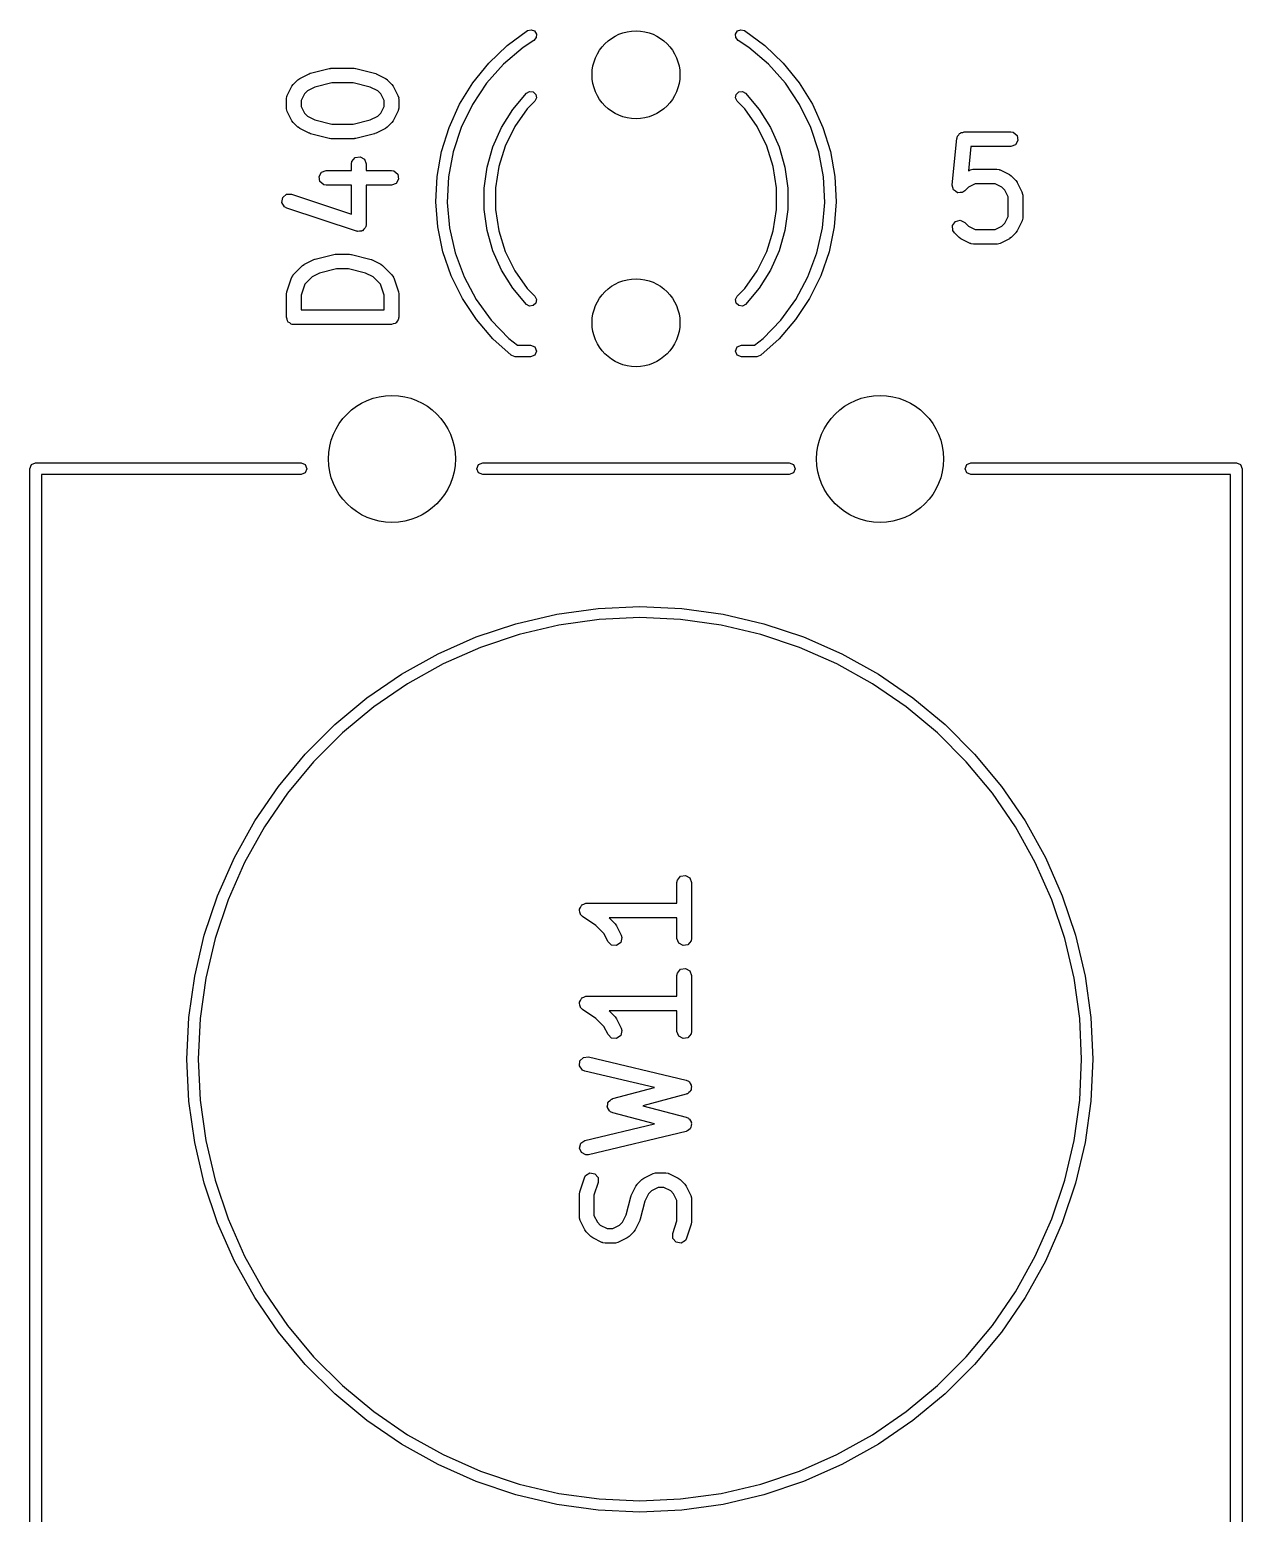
# Model space of a CAD drawing. Extents: x 36 to 247, y -101 to -40.
# Drawn here: x 74.93 to 87.35, y -87.38 to -72.18 of the extents above; entities that cross this region are included whole.
import ezdxf

# ---------------------------------------------------------------- set-up
doc = ezdxf.new("R2010")
doc.units = 0
doc.layers.add('BLACK', color=7, linetype='CONTINUOUS')

msp = doc.modelspace()

# ---------------------------------------------------------------- linework, layer by layer
at = {"layer": 'BLACK', "linetype": 'CONTINUOUS'}
for p, q in [((79.820254, -72.346317), (80.028872, -72.192244)), ((80.028871, -72.192243), (80.064719, -72.182757)), ((80.028872, -72.192244), (80.028871, -72.192243)), ((80.064719, -72.182757), (80.099297, -72.196155)), ((82.180703, -72.196155), (82.215281, -72.182757)), ((82.215281, -72.182757), (82.251129, -72.192243)), ((82.251129, -72.192243), (82.251128, -72.192244)), ((82.251128, -72.192244), (82.459746, -72.346317)), ((79.632758, -72.525497), (79.820254, -72.346317)), ((80.093913, -72.293088), (79.983711, -72.36409)), ((80.117339, -72.264342), (80.093913, -72.293087)), ((80.093913, -72.293087), (80.093913, -72.293088)), ((80.099297, -72.196155), (80.119396, -72.227317)), ((80.119396, -72.227317), (80.117339, -72.264342)), ((82.160604, -72.227317), (82.180703, -72.196155)), ((82.162661, -72.264342), (82.160604, -72.227317)), ((82.186087, -72.293087), (82.162661, -72.264342)), ((82.186087, -72.293088), (82.186087, -72.293087)), ((82.296289, -72.36409), (82.186087, -72.293088)), ((82.459746, -72.346317), (82.647242, -72.525497)), ((79.983711, -72.36409), (79.784615, -72.53469)), ((82.495385, -72.53469), (82.296289, -72.36409)), ((77.696516, -72.681251), (77.791754, -72.633632)), ((77.791754, -72.633632), (77.80416, -72.629941)), ((77.80416, -72.629941), (77.807105, -72.627953)), ((77.807105, -72.627953), (77.997581, -72.580334)), ((77.997581, -72.580334), (78.012513, -72.57928)), ((78.012513, -72.57928), (78.015771, -72.578095)), ((78.015771, -72.578095), (78.253866, -72.578095)), ((78.253866, -72.578095), (78.268607, -72.580694)), ((78.268607, -72.580694), (78.272056, -72.580334)), ((78.272056, -72.580334), (78.462532, -72.627953)), ((78.462532, -72.627953), (78.474354, -72.633225)), ((78.474354, -72.633225), (78.477883, -72.633632)), ((78.477883, -72.633632), (78.573121, -72.681251)), ((79.469386, -72.726916), (79.632758, -72.525497)), ((79.784615, -72.53469), (79.610416, -72.730645)), ((82.669584, -72.730645), (82.495385, -72.53469)), ((82.647242, -72.525497), (82.810614, -72.726916)), ((77.567737, -72.857649), (77.615356, -72.762411)), ((77.615356, -72.762411), (77.628714, -72.7444)), ((77.628714, -72.7444), (77.629405, -72.742919)), ((77.629405, -72.742919), (77.677024, -72.6953)), ((77.677024, -72.6953), (77.69539, -72.68244)), ((77.69539, -72.68244), (77.696516, -72.681251)), ((77.851471, -72.771478), (77.774484, -72.809972)), ((78.025005, -72.728095), (77.851471, -72.771478)), ((78.244632, -72.728095), (78.025005, -72.728095)), ((78.418166, -72.771478), (78.244632, -72.728095)), ((78.495153, -72.809972), (78.418166, -72.771478)), ((78.573121, -72.681251), (78.591129, -72.694607)), ((78.591129, -72.694607), (78.592612, -72.695299)), ((78.592612, -72.695299), (78.640232, -72.742918)), ((78.640232, -72.742918), (78.653094, -72.761286)), ((78.653094, -72.761286), (78.654282, -72.762411)), ((78.654282, -72.762411), (78.701901, -72.857649)), ((79.332751, -72.94735), (79.469386, -72.726916)), ((79.610416, -72.730645), (79.464314, -72.948355)), ((82.815686, -72.948355), (82.669584, -72.730645)), ((82.810614, -72.726916), (82.947249, -72.94735)), ((77.559819, -72.89119), (77.564342, -72.865538)), ((77.559819, -72.986428), (77.559819, -72.89119)), ((77.564342, -72.865538), (77.567224, -72.862102)), ((77.567224, -72.862102), (77.567737, -72.857649)), ((77.744077, -72.840379), (77.709819, -72.908895)), ((77.709819, -72.908895), (77.709819, -72.968723)), ((77.774484, -72.809972), (77.744077, -72.840379)), ((78.525561, -72.840379), (78.495153, -72.809972)), ((78.559819, -72.908895), (78.525561, -72.840379)), ((78.559819, -72.968723), (78.559819, -72.908895)), ((78.701901, -72.857649), (78.709327, -72.882615)), ((78.709327, -72.882615), (78.708285, -72.886976)), ((78.708285, -72.886976), (78.709819, -72.89119)), ((78.709819, -72.89119), (78.709819, -72.986428)), ((79.225041, -73.18327), (79.332751, -72.94735)), ((79.464314, -72.948355), (79.348993, -73.183822)), ((79.877352, -72.998858), (80.01697, -72.832225)), ((80.01697, -72.832225), (80.049697, -72.81479)), ((80.103357, -72.915516), (80.026546, -72.995196)), ((80.049697, -72.81479), (80.086422, -72.819921)), ((80.086422, -72.819921), (80.113117, -72.84566)), ((80.119586, -72.882173), (80.103356, -72.915515)), ((80.103356, -72.915515), (80.103357, -72.915516)), ((80.113117, -72.84566), (80.119586, -72.882173)), ((82.160414, -72.882173), (82.166883, -72.84566)), ((82.176644, -72.915515), (82.160414, -72.882173)), ((82.166883, -72.84566), (82.193578, -72.819921)), ((82.176643, -72.915516), (82.176644, -72.915515)), ((82.253454, -72.995196), (82.176643, -72.915516)), ((82.193578, -72.819921), (82.230303, -72.81479)), ((82.230303, -72.81479), (82.26303, -72.832225)), ((82.26303, -72.832225), (82.402648, -72.998858)), ((82.931007, -73.183822), (82.815686, -72.948355)), ((82.947249, -72.94735), (83.054959, -73.18327)), ((77.561352, -72.990641), (77.559819, -72.986428)), ((77.560311, -72.995002), (77.561352, -72.990641)), ((77.567737, -73.019969), (77.560311, -72.995002)), ((77.615356, -73.115207), (77.567737, -73.019969)), ((77.709819, -72.968723), (77.744077, -73.037239)), ((77.744077, -73.037239), (77.774484, -73.067646)), ((77.774484, -73.067646), (77.851471, -73.106139)), ((77.851471, -73.106139), (78.025005, -73.149523)), ((78.244632, -73.149523), (78.418166, -73.106139)), ((78.418166, -73.106139), (78.495153, -73.067645)), ((78.495153, -73.067645), (78.525561, -73.037238)), ((78.525561, -73.037238), (78.559819, -72.968723)), ((78.701901, -73.019969), (78.654282, -73.115207)), ((78.702413, -73.015515), (78.701901, -73.019969)), ((78.705296, -73.01208), (78.702413, -73.015515)), ((78.709819, -72.986428), (78.705296, -73.01208)), ((79.762253, -73.183282), (79.877352, -72.998858)), ((80.026546, -72.995196), (79.899065, -73.17615)), ((82.380935, -73.17615), (82.253454, -72.995196)), ((82.402648, -72.998858), (82.517747, -73.183282)), ((77.616545, -73.116332), (77.615356, -73.115207)), ((77.629405, -73.134699), (77.616545, -73.116332)), ((77.677024, -73.182318), (77.629405, -73.134699)), ((77.678505, -73.183009), (77.677024, -73.182318)), ((77.696516, -73.196367), (77.678505, -73.183009)), ((77.791754, -73.243986), (77.696516, -73.196367)), ((77.795282, -73.244392), (77.791754, -73.243986)), ((77.807105, -73.249665), (77.795282, -73.244392)), ((77.997581, -73.297284), (77.807105, -73.249665)), ((78.025005, -73.149523), (78.244632, -73.149523)), ((78.462532, -73.249665), (78.272056, -73.297284)), ((78.465476, -73.247676), (78.462532, -73.249665)), ((78.477883, -73.243986), (78.465476, -73.247676)), ((78.573121, -73.196367), (78.477883, -73.243986)), ((78.574246, -73.195178), (78.573121, -73.196367)), ((78.592612, -73.182319), (78.574246, -73.195178)), ((78.640232, -73.1347), (78.592612, -73.182319)), ((78.640922, -73.133218), (78.640232, -73.1347)), ((78.654282, -73.115207), (78.640922, -73.133218)), ((79.14798, -73.430902), (79.225041, -73.18327)), ((79.348993, -73.183822), (79.266572, -73.432721)), ((79.673911, -73.381916), (79.762253, -73.183282)), ((79.899065, -73.17615), (79.800733, -73.374459)), ((82.479267, -73.374459), (82.380935, -73.17615)), ((82.517747, -73.183282), (82.606089, -73.381916)), ((83.013428, -73.432721), (82.931007, -73.183822)), ((83.054959, -73.18327), (83.13202, -73.430902)), ((84.445732, -73.261159), (84.453696, -73.247366)), ((84.453696, -73.247366), (84.463547, -73.24378)), ((84.463547, -73.24378), (84.471054, -73.236458)), ((84.471054, -73.236458), (84.486937, -73.235266)), ((84.486937, -73.235266), (84.501905, -73.229819)), ((84.501905, -73.229819), (84.978095, -73.229819)), ((84.978095, -73.229819), (85.003747, -73.234342)), ((85.003747, -73.234342), (85.043047, -73.267319)), ((78.001029, -73.296923), (77.997581, -73.297284)), ((78.015771, -73.299523), (78.001029, -73.296923)), ((78.253866, -73.299523), (78.015771, -73.299523)), ((78.257123, -73.298337), (78.253866, -73.299523)), ((78.272056, -73.297284), (78.257123, -73.298337)), ((79.614039, -73.590902), (79.673911, -73.381916)), ((79.800733, -73.374459), (79.733861, -73.585465)), ((82.546139, -73.585465), (82.479267, -73.374459)), ((82.606089, -73.381916), (82.665961, -73.590902)), ((84.379658, -73.773546), (84.427277, -73.297356)), ((84.427277, -73.297356), (84.428351, -73.293537)), ((84.428044, -73.291795), (84.429598, -73.289102)), ((84.428351, -73.293537), (84.428044, -73.291795)), ((84.429598, -73.289102), (84.43433, -73.272282)), ((84.43433, -73.272282), (84.445732, -73.261159)), ((84.569779, -73.379819), (84.54496, -73.628009)), ((84.978095, -73.379819), (84.569779, -73.379819)), ((85.026304, -73.362272), (84.978095, -73.379819)), ((85.051956, -73.317843), (85.026304, -73.362272)), ((85.043047, -73.267319), (85.051956, -73.317843)), ((78.226485, -73.557857), (78.231008, -73.532205)), ((78.226485, -73.625714), (78.226485, -73.557857)), ((78.231008, -73.532205), (78.263985, -73.492905)), ((78.263985, -73.492905), (78.314509, -73.483996)), ((78.314509, -73.483996), (78.358938, -73.509648)), ((78.358938, -73.509648), (78.376485, -73.557857)), ((78.376485, -73.557857), (78.376485, -73.625714)), ((79.1028, -73.686282), (79.14798, -73.430902)), ((79.266572, -73.432721), (79.218564, -73.690478)), ((83.061436, -73.690478), (83.013428, -73.432721)), ((83.13202, -73.430902), (83.1772, -73.686282)), ((77.894291, -73.68769), (77.919943, -73.643261)), ((77.9032, -73.738214), (77.894291, -73.68769)), ((77.919943, -73.643261), (77.968152, -73.625714)), ((77.968152, -73.625714), (78.226485, -73.625714)), ((78.376485, -73.625714), (78.634819, -73.625714)), ((78.634819, -73.625714), (78.660471, -73.630237)), ((78.660471, -73.630237), (78.699771, -73.663214)), ((78.70868, -73.713738), (78.683028, -73.758167)), ((78.699771, -73.663214), (78.70868, -73.713738)), ((79.090225, -73.945323), (79.1028, -73.686282)), ((79.218564, -73.690478), (79.205852, -73.95236)), ((79.583801, -73.806182), (79.614039, -73.590902)), ((79.733861, -73.585465), (79.700019, -73.804212)), ((82.579981, -73.804212), (82.546139, -73.585465)), ((82.665961, -73.590902), (82.696199, -73.806182)), ((83.074148, -73.95236), (83.061436, -73.690478)), ((83.1772, -73.686282), (83.189775, -73.945323)), ((84.54496, -73.628009), (84.563602, -73.618689)), ((84.563602, -73.618689), (84.588568, -73.611263)), ((84.588568, -73.611263), (84.592929, -73.612304)), ((84.592929, -73.612304), (84.597143, -73.610771)), ((84.597143, -73.610771), (84.835238, -73.610771)), ((84.835238, -73.610771), (84.86089, -73.615294)), ((84.86089, -73.615294), (84.864325, -73.618176)), ((84.864325, -73.618176), (84.868779, -73.618689)), ((84.868779, -73.618689), (84.964017, -73.666308)), ((84.964017, -73.666308), (84.982027, -73.679666)), ((84.982027, -73.679666), (84.983509, -73.680357)), ((84.983509, -73.680357), (85.031128, -73.727976)), ((77.9425, -73.771191), (77.9032, -73.738214)), ((77.968152, -73.775714), (77.9425, -73.771191)), ((78.226485, -73.775714), (77.968152, -73.775714)), ((78.226485, -74.072847), (78.226485, -73.775714)), ((78.634819, -73.775714), (78.376485, -73.775714)), ((78.376485, -73.775714), (78.376485, -74.176904)), ((78.683028, -73.758167), (78.634819, -73.775714)), ((79.583784, -74.023575), (79.583801, -73.806182)), ((79.700019, -73.804212), (79.700001, -74.025562)), ((82.579999, -74.025562), (82.579981, -73.804212)), ((82.696199, -73.806182), (82.696216, -74.023575)), ((84.379572, -73.774473), (84.37978, -73.774026)), ((84.386098, -73.798832), (84.379572, -73.774473)), ((84.37978, -73.774026), (84.379658, -73.773546)), ((84.392321, -73.823262), (84.386098, -73.798832)), ((84.392721, -73.823549), (84.392321, -73.823262)), ((84.392849, -73.824027), (84.392721, -73.823549)), ((84.413483, -73.838475), (84.392849, -73.824027)), ((84.433977, -73.853208), (84.413483, -73.838475)), ((84.43447, -73.85317), (84.433977, -73.853208)), ((84.434875, -73.853454), (84.43447, -73.85317)), ((84.459978, -73.851257), (84.434875, -73.853454)), ((84.485137, -73.84937), (84.459978, -73.851257)), ((84.48549, -73.849024), (84.485137, -73.84937)), ((84.485982, -73.848982), (84.48549, -73.849024)), ((84.507319, -73.834042), (84.485982, -73.848982)), ((84.546332, -73.795029), (84.507319, -73.834042)), ((84.614848, -73.760771), (84.546332, -73.795029)), ((84.817533, -73.760771), (84.614848, -73.760771)), ((84.886049, -73.795029), (84.817533, -73.760771)), ((84.916456, -73.825436), (84.886049, -73.795029)), ((84.950714, -73.893952), (84.916456, -73.825436)), ((85.031128, -73.727976), (85.043987, -73.746342)), ((85.043987, -73.746342), (85.045177, -73.747468)), ((85.045177, -73.747468), (85.092796, -73.842706)), ((85.092796, -73.842706), (85.100222, -73.867672)), ((77.513723, -73.953845), (77.521248, -73.903096)), ((77.540578, -73.997557), (77.513723, -73.953845)), ((77.521248, -73.903096), (77.559633, -73.869059)), ((77.563483, -74.00996), (77.540578, -73.997557)), ((77.559633, -73.869059), (77.610917, -73.867658)), ((78.277767, -74.248055), (77.563483, -74.00996)), ((77.610917, -73.867658), (78.226485, -74.072847)), ((79.110457, -74.203878), (79.090225, -73.945323)), ((79.205852, -73.95236), (79.228668, -74.213555)), ((83.051332, -74.213555), (83.074148, -73.95236)), ((83.189775, -73.945323), (83.169543, -74.203878)), ((84.950714, -74.096637), (84.950714, -73.893952)), ((85.100222, -73.867672), (85.09918, -73.872033)), ((85.09918, -73.872033), (85.100714, -73.876247)), ((85.100714, -73.876247), (85.100714, -74.114342)), ((79.613988, -74.238859), (79.583784, -74.023575)), ((79.700001, -74.025562), (79.733809, -74.244315)), ((82.546191, -74.244315), (82.579999, -74.025562)), ((82.696216, -74.023575), (82.666012, -74.238859)), ((84.381842, -74.190168), (84.411268, -74.148143)), ((84.411268, -74.148143), (84.460823, -74.134866)), ((84.460823, -74.134866), (84.50732, -74.156548)), ((84.50732, -74.156548), (84.546332, -74.195561)), ((84.886048, -74.195561), (84.916455, -74.165153)), ((84.916455, -74.165153), (84.950714, -74.096637)), ((85.092796, -74.147883), (85.045177, -74.243121)), ((85.093308, -74.143429), (85.092796, -74.147883)), ((85.096191, -74.139994), (85.093308, -74.143429)), ((85.100714, -74.114342), (85.096191, -74.139994)), ((78.283496, -74.247898), (78.277767, -74.248055)), ((78.288461, -74.250765), (78.283496, -74.247898)), ((78.308607, -74.247212), (78.288461, -74.250765)), ((78.329051, -74.246654), (78.308607, -74.247212)), ((78.333339, -74.242851), (78.329051, -74.246654)), ((78.338985, -74.241856), (78.333339, -74.242851)), ((78.352134, -74.226185), (78.338985, -74.241856)), ((78.367437, -74.212616), (78.352134, -74.226185)), ((78.368277, -74.206946), (78.367437, -74.212616)), ((78.371962, -74.202556), (78.368277, -74.206946)), ((78.376485, -74.176904), (78.371962, -74.202556)), ((79.163171, -74.45781), (79.110457, -74.203878)), ((79.228668, -74.213555), (79.286594, -74.469266)), ((79.673827, -74.447855), (79.613988, -74.238859)), ((79.733809, -74.244315), (79.800649, -74.455332)), ((82.479351, -74.455332), (82.546191, -74.244315)), ((82.666012, -74.238859), (82.606173, -74.447855)), ((82.993406, -74.469266), (83.051332, -74.213555)), ((83.169543, -74.203878), (83.116829, -74.45781)), ((84.386312, -74.241275), (84.381842, -74.190168)), ((84.401252, -74.262612), (84.386312, -74.241275)), ((84.448871, -74.310232), (84.401252, -74.262612)), ((84.450352, -74.310922), (84.448871, -74.310232)), ((84.468364, -74.324282), (84.450352, -74.310922)), ((84.546332, -74.195561), (84.614848, -74.229819)), ((84.614848, -74.229819), (84.817533, -74.229819)), ((84.817533, -74.229819), (84.886048, -74.195561)), ((84.98351, -74.310232), (84.965141, -74.323094)), ((85.031128, -74.262613), (84.98351, -74.310232)), ((85.031818, -74.261131), (85.031128, -74.262613)), ((85.045177, -74.243121), (85.031818, -74.261131)), ((79.247524, -74.703054), (79.163171, -74.45781)), ((79.286594, -74.469266), (79.378565, -74.714796)), ((79.762139, -74.646502), (79.673827, -74.447855)), ((79.800649, -74.455332), (79.898949, -74.653656)), ((82.381051, -74.653656), (82.479351, -74.455332)), ((82.606173, -74.447855), (82.517861, -74.646502)), ((82.901435, -74.714796), (82.993406, -74.469266)), ((83.116829, -74.45781), (83.032476, -74.703054)), ((84.563602, -74.371901), (84.468364, -74.324282)), ((84.568055, -74.372413), (84.563602, -74.371901)), ((84.571491, -74.375296), (84.568055, -74.372413)), ((84.597143, -74.379819), (84.571491, -74.375296)), ((84.835238, -74.379819), (84.597143, -74.379819)), ((84.839451, -74.378285), (84.835238, -74.379819)), ((84.843812, -74.379327), (84.839451, -74.378285)), ((84.868779, -74.371901), (84.843812, -74.379327)), ((84.964017, -74.324282), (84.868779, -74.371901)), ((84.965141, -74.323094), (84.964017, -74.324282)), ((77.629405, -74.6953), (77.724643, -74.600062)), ((77.724643, -74.600062), (77.743011, -74.587199)), ((77.743011, -74.587199), (77.744135, -74.586013)), ((77.744135, -74.586013), (77.839373, -74.538394)), ((77.839373, -74.538394), (77.851779, -74.534703)), ((77.851779, -74.534703), (77.854724, -74.532715)), ((77.854724, -74.532715), (78.0452, -74.485096)), ((78.0452, -74.485096), (78.060132, -74.484042)), ((78.060132, -74.484042), (78.06339, -74.482857)), ((78.06339, -74.482857), (78.206247, -74.482857)), ((78.206247, -74.482857), (78.220988, -74.485456)), ((78.220988, -74.485456), (78.224437, -74.485096)), ((78.224437, -74.485096), (78.414913, -74.532715)), ((78.414913, -74.532715), (78.426735, -74.537987)), ((78.426735, -74.537987), (78.430264, -74.538394)), ((78.430264, -74.538394), (78.525502, -74.586013)), ((78.525502, -74.586013), (78.543512, -74.599371)), ((78.543512, -74.599371), (78.544994, -74.600062)), ((78.544994, -74.600062), (78.640233, -74.6953)), ((77.563668, -74.867473), (77.611287, -74.724616)), ((77.611287, -74.724616), (77.623689, -74.701711)), ((77.623689, -74.701711), (77.62751, -74.699363)), ((77.62751, -74.699363), (77.629405, -74.6953)), ((77.822103, -74.714734), (77.74799, -74.788846)), ((77.89909, -74.67624), (77.822103, -74.714734)), ((78.072624, -74.632857), (77.89909, -74.67624)), ((78.197013, -74.632857), (78.072624, -74.632857)), ((78.370547, -74.67624), (78.197013, -74.632857)), ((78.447534, -74.714734), (78.370547, -74.67624)), ((78.521648, -74.788847), (78.447534, -74.714734)), ((78.640233, -74.6953), (78.655174, -74.716637)), ((78.655174, -74.716637), (78.655564, -74.721105)), ((78.655564, -74.721105), (78.658351, -74.724616)), ((78.658351, -74.724616), (78.70597, -74.867472)), ((79.362165, -74.935685), (79.247524, -74.703054)), ((79.378565, -74.714796), (79.502893, -74.945634)), ((79.877208, -74.830944), (79.762139, -74.646502)), ((79.898949, -74.653656), (80.026402, -74.83463)), ((82.253598, -74.83463), (82.381051, -74.653656)), ((82.517861, -74.646502), (82.402792, -74.830944)), ((82.777107, -74.945634), (82.901435, -74.714796)), ((83.032476, -74.703054), (82.917835, -74.935685)), ((77.559819, -74.89119), (77.563712, -74.869107)), ((77.559819, -75.129285), (77.559819, -74.89119)), ((77.563712, -74.869107), (77.563668, -74.867473)), ((77.74799, -74.788846), (77.709819, -74.90336)), ((77.709819, -74.90336), (77.709819, -75.054285)), ((78.559819, -74.90336), (78.521648, -74.788847)), ((78.559819, -75.054285), (78.559819, -74.90336)), ((78.70597, -74.867472), (78.709259, -74.889652)), ((78.709259, -74.889652), (78.709819, -74.89119)), ((78.709819, -74.89119), (78.709819, -75.129285)), ((80.016801, -74.997599), (79.877208, -74.830944)), ((80.026402, -74.83463), (80.103201, -74.914322)), ((80.103201, -74.914322), (80.1032, -74.914323)), ((80.1032, -74.914323), (80.119424, -74.947667)), ((82.160576, -74.947667), (82.1768, -74.914323)), ((82.176799, -74.914322), (82.253598, -74.83463)), ((82.1768, -74.914323), (82.176799, -74.914322)), ((82.402792, -74.830944), (82.263199, -74.997599)), ((77.709819, -75.054285), (78.559819, -75.054285)), ((79.50526, -75.151981), (79.362165, -74.935685)), ((79.502893, -74.945634), (79.657293, -75.15754)), ((80.049525, -75.01504), (80.0168, -74.997599)), ((80.0168, -74.997599), (80.016801, -74.997599)), ((80.086251, -75.009914), (80.049525, -75.01504)), ((80.11295, -74.98418), (80.086251, -75.009914)), ((80.119424, -74.947667), (80.11295, -74.98418)), ((82.16705, -74.98418), (82.160576, -74.947667)), ((82.193749, -75.009914), (82.16705, -74.98418)), ((82.230475, -75.01504), (82.193749, -75.009914)), ((82.2632, -74.997599), (82.230475, -75.01504)), ((82.263199, -74.997599), (82.2632, -74.997599)), ((82.622707, -75.15754), (82.777107, -74.945634)), ((82.917835, -74.935685), (82.77474, -75.151981)), ((77.566482, -75.147593), (77.559819, -75.129285)), ((77.569867, -75.166785), (77.566482, -75.147593)), ((77.575051, -75.171135), (77.569867, -75.166785)), ((77.577366, -75.177494), (77.575051, -75.171135)), ((77.594239, -75.187236), (77.577366, -75.177494)), ((77.609167, -75.199762), (77.594239, -75.187236)), ((77.618909, -75.201479), (77.609167, -75.199762)), ((77.621795, -75.203146), (77.618909, -75.201479)), ((77.625077, -75.202567), (77.621795, -75.203146)), ((77.634819, -75.204285), (77.625077, -75.202567)), ((78.634819, -75.204285), (77.634819, -75.204285)), ((78.653127, -75.197621), (78.634819, -75.204285)), ((78.672319, -75.194237), (78.653127, -75.197621)), ((78.676669, -75.189052), (78.672319, -75.194237)), ((78.683028, -75.186738), (78.676669, -75.189052)), ((78.69277, -75.169864), (78.683028, -75.186738)), ((78.705296, -75.154937), (78.69277, -75.169864)), ((78.707013, -75.145194), (78.705296, -75.154937)), ((78.70868, -75.142309), (78.707013, -75.145194)), ((78.709819, -75.129285), (78.708101, -75.139026)), ((78.708101, -75.139026), (78.70868, -75.142309)), ((79.674519, -75.348479), (79.50526, -75.151981)), ((79.657293, -75.15754), (79.838929, -75.346622)), ((82.441071, -75.346622), (82.622707, -75.15754)), ((82.77474, -75.151981), (82.605481, -75.348479)), ((79.861251, -75.516646), (79.674519, -75.348479)), ((79.838929, -75.346622), (79.925351, -75.415)), ((82.354649, -75.415), (82.441071, -75.346622)), ((82.605481, -75.348479), (82.418748, -75.516646)), ((79.861574, -75.517426), (79.861251, -75.516646)), ((79.862578, -75.517841), (79.861574, -75.517426)), ((79.867233, -75.522034), (79.862578, -75.517841)), ((79.867232, -75.522035), (79.867233, -75.522034)), ((79.901993, -75.534948), (79.867232, -75.522035)), ((79.903116, -75.534633), (79.901993, -75.534948)), ((79.904, -75.535), (79.903116, -75.534633)), ((80.06, -75.535), (79.904, -75.535)), ((79.925351, -75.415), (80.06, -75.415)), ((80.06, -75.415), (80.102426, -75.432574)), ((80.102426, -75.517426), (80.06, -75.535)), ((80.102426, -75.432574), (80.12, -75.475)), ((80.12, -75.475), (80.102426, -75.517426)), ((82.16, -75.475), (82.177574, -75.432574)), ((82.177574, -75.517426), (82.16, -75.475)), ((82.177574, -75.432574), (82.22, -75.415)), ((82.22, -75.535), (82.177574, -75.517426)), ((82.22, -75.415), (82.354649, -75.415)), ((82.376, -75.535), (82.22, -75.535)), ((82.376883, -75.534633), (82.376, -75.535)), ((82.378007, -75.534948), (82.376883, -75.534633)), ((82.412768, -75.522035), (82.378007, -75.534948)), ((82.417421, -75.517841), (82.412767, -75.522034)), ((82.412767, -75.522034), (82.412768, -75.522035)), ((82.418426, -75.517426), (82.417421, -75.517841)), ((82.418748, -75.516646), (82.418426, -75.517426)), ((74.93, -76.68), (74.947574, -76.637574)), ((74.93, -88.98), (74.93, -76.68)), ((74.947574, -76.637574), (74.99, -76.62)), ((74.99, -76.62), (77.71, -76.62)), ((77.71, -76.74), (75.05, -76.74)), ((75.05, -76.74), (75.05, -88.92)), ((77.71, -76.62), (77.752426, -76.637574)), ((77.752426, -76.722426), (77.71, -76.74)), ((77.752426, -76.637574), (77.77, -76.68)), ((77.77, -76.68), (77.752426, -76.722426)), ((79.51, -76.68), (79.527574, -76.637574)), ((79.527574, -76.722426), (79.51, -76.68)), ((79.527574, -76.637574), (79.57, -76.62)), ((79.57, -76.74), (79.527574, -76.722426)), ((79.57, -76.62), (82.71, -76.62)), ((82.71, -76.74), (79.57, -76.74)), ((82.71, -76.62), (82.752426, -76.637574)), ((82.752426, -76.722426), (82.71, -76.74)), ((82.752426, -76.637574), (82.77, -76.68)), ((82.77, -76.68), (82.752426, -76.722426)), ((84.51, -76.68), (84.527574, -76.637574)), ((84.527574, -76.722426), (84.51, -76.68)), ((84.527574, -76.637574), (84.57, -76.62)), ((84.57, -76.74), (84.527574, -76.722426)), ((84.57, -76.62), (87.29, -76.62)), ((87.23, -76.74), (84.57, -76.74)), ((87.23, -88.92), (87.23, -76.74)), ((87.29, -76.62), (87.332426, -76.637574)), ((87.332426, -76.637574), (87.35, -76.68)), ((87.35, -76.68), (87.35, -88.98)), ((80.327577, -78.169939), (80.751962, -78.110739)), ((80.751962, -78.110739), (81.18, -78.09095)), ((81.18, -78.09095), (81.608038, -78.110739)), ((81.608038, -78.110739), (82.032423, -78.169939)), ((79.504182, -78.404215), (79.910464, -78.268043)), ((79.910464, -78.268043), (80.327577, -78.169939)), ((80.762589, -78.225421), (80.34874, -78.283151)), ((81.18, -78.206123), (80.762589, -78.225421)), ((81.597411, -78.225421), (81.18, -78.206123)), ((82.01126, -78.283151), (81.597411, -78.225421)), ((82.032423, -78.169939), (82.449536, -78.268043)), ((82.449536, -78.268043), (82.855818, -78.404215)), ((79.112197, -78.577293), (79.504182, -78.404215)), ((79.941982, -78.378819), (79.545787, -78.51161)), ((80.34874, -78.283151), (79.941982, -78.378819)), ((82.418018, -78.378819), (82.01126, -78.283151)), ((82.814213, -78.51161), (82.418018, -78.378819)), ((82.855818, -78.404215), (83.247803, -78.577293)), ((78.737855, -78.7858), (79.112197, -78.577293)), ((79.545787, -78.51161), (79.163535, -78.680391)), ((83.196465, -78.680391), (82.814213, -78.51161)), ((83.247803, -78.577293), (83.622145, -78.7858)), ((79.163535, -78.680391), (78.798486, -78.883722)), ((83.561514, -78.883722), (83.196465, -78.680391)), ((78.384348, -79.027958), (78.737855, -78.7858)), ((83.622145, -78.7858), (83.975652, -79.027958)), ((78.054692, -79.301701), (78.384348, -79.027958)), ((78.798486, -78.883722), (78.453755, -79.119868)), ((83.906245, -79.119868), (83.561514, -78.883722)), ((83.975652, -79.027958), (84.305308, -79.301701)), ((78.453755, -79.119868), (78.132284, -79.386815)), ((84.227716, -79.386815), (83.906245, -79.119868)), ((77.751701, -79.604692), (78.054692, -79.301701)), ((84.305308, -79.301701), (84.608299, -79.604692)), ((78.132284, -79.386815), (77.836815, -79.682284)), ((84.523185, -79.682284), (84.227716, -79.386815)), ((77.477958, -79.934348), (77.751701, -79.604692)), ((84.608299, -79.604692), (84.882042, -79.934348)), ((77.836815, -79.682284), (77.569868, -80.003755)), ((84.790132, -80.003755), (84.523185, -79.682284)), ((77.2358, -80.287855), (77.477958, -79.934348)), ((84.882042, -79.934348), (85.1242, -80.287855)), ((77.569868, -80.003755), (77.333722, -80.348486)), ((85.026278, -80.348486), (84.790132, -80.003755)), ((77.027293, -80.662197), (77.2358, -80.287855)), ((77.333722, -80.348486), (77.130391, -80.713535)), ((85.229609, -80.713535), (85.026278, -80.348486)), ((85.1242, -80.287855), (85.332707, -80.662197)), ((76.854215, -81.054182), (77.027293, -80.662197)), ((85.332707, -80.662197), (85.505785, -81.054182)), ((77.130391, -80.713535), (76.96161, -81.095787)), ((81.564342, -80.894824), (81.597319, -80.855524)), ((81.597319, -80.855524), (81.647843, -80.846615)), ((81.647843, -80.846615), (81.692272, -80.872267)), ((85.39839, -81.095787), (85.229609, -80.713535)), ((81.559819, -80.920476), (81.564342, -80.894824)), ((81.559819, -81.13119), (81.559819, -80.920476)), ((81.692272, -80.872267), (81.709819, -80.920476)), ((81.709819, -80.920476), (81.709819, -81.491904)), ((76.718043, -81.460464), (76.854215, -81.054182)), ((76.96161, -81.095787), (76.828819, -81.491982)), ((80.57184, -81.174317), (80.580587, -81.154383)), ((80.580587, -81.154383), (80.584454, -81.152471)), ((80.584454, -81.152471), (80.58661, -81.148737)), ((80.58661, -81.148737), (80.607063, -81.141292)), ((80.607063, -81.141292), (80.626576, -81.131645)), ((80.626576, -81.131645), (80.630765, -81.132665)), ((80.630765, -81.132665), (80.634819, -81.13119)), ((80.634819, -81.13119), (81.559819, -81.13119)), ((85.531181, -81.491982), (85.39839, -81.095787)), ((85.505785, -81.054182), (85.641957, -81.460464)), ((80.559974, -81.201363), (80.561706, -81.197413)), ((80.566087, -81.222254), (80.559974, -81.201363)), ((80.560958, -81.193166), (80.57184, -81.174317)), ((80.561706, -81.197413), (80.560958, -81.193166)), ((80.569867, -81.24369), (80.566087, -81.222254)), ((80.57317, -81.246462), (80.569867, -81.24369)), ((80.574382, -81.250601), (80.57317, -81.246462)), ((80.593216, -81.268594), (80.574382, -81.250601)), ((80.729894, -81.359712), (80.593216, -81.268594)), ((81.559819, -81.28119), (80.863504, -81.28119)), ((80.863504, -81.28119), (80.925947, -81.343633)), ((81.559819, -81.491904), (81.559819, -81.28119)), ((76.619939, -81.877577), (76.718043, -81.460464)), ((80.811275, -81.441093), (80.729894, -81.359712)), ((80.853451, -81.525445), (80.811275, -81.441093)), ((80.925947, -81.343633), (80.938809, -81.362001)), ((80.938809, -81.362001), (80.939996, -81.363125)), ((80.939996, -81.363125), (80.987615, -81.458363)), ((80.987615, -81.458363), (80.995041, -81.483329)), ((85.641957, -81.460464), (85.740061, -81.877577)), ((76.828819, -81.491982), (76.733151, -81.89874)), ((80.890705, -81.560717), (80.853451, -81.525445)), ((80.941915, -81.563792), (80.890705, -81.560717)), ((80.983121, -81.533228), (80.941915, -81.563792)), ((80.995041, -81.483329), (80.983121, -81.533228)), ((81.577366, -81.540113), (81.559819, -81.491904)), ((81.621795, -81.565765), (81.577366, -81.540113)), ((81.672319, -81.556856), (81.621795, -81.565765)), ((81.705296, -81.517556), (81.672319, -81.556856)), ((81.709819, -81.491904), (81.705296, -81.517556)), ((85.626849, -81.89874), (85.531181, -81.491982)), ((76.560739, -82.301962), (76.619939, -81.877577)), ((76.733151, -81.89874), (76.675421, -82.312589)), ((81.559819, -81.872857), (81.564342, -81.847205)), ((81.559819, -82.083571), (81.559819, -81.872857)), ((81.564342, -81.847205), (81.597319, -81.807905)), ((81.597319, -81.807905), (81.647843, -81.798996)), ((81.647843, -81.798996), (81.692272, -81.824648)), ((81.692272, -81.824648), (81.709819, -81.872857)), ((81.709819, -81.872857), (81.709819, -82.444285)), ((85.684579, -82.312589), (85.626849, -81.89874)), ((85.740061, -81.877577), (85.799261, -82.301962)), ((80.559974, -82.153744), (80.561706, -82.149794)), ((80.566087, -82.174635), (80.559974, -82.153744)), ((80.560958, -82.145547), (80.57184, -82.126698)), ((80.561706, -82.149794), (80.560958, -82.145547)), ((80.569867, -82.196071), (80.566087, -82.174635)), ((80.57317, -82.198843), (80.569867, -82.196071)), ((80.57184, -82.126698), (80.580587, -82.106764)), ((80.574382, -82.202982), (80.57317, -82.198843)), ((80.593216, -82.220975), (80.574382, -82.202982)), ((80.580587, -82.106764), (80.584454, -82.104852)), ((80.584454, -82.104852), (80.58661, -82.101118)), ((80.58661, -82.101118), (80.607063, -82.093673)), ((80.729894, -82.312093), (80.593216, -82.220975)), ((80.607063, -82.093673), (80.626576, -82.084026)), ((80.626576, -82.084026), (80.630765, -82.085046)), ((80.630765, -82.085046), (80.634819, -82.083571)), ((80.634819, -82.083571), (81.559819, -82.083571)), ((76.54095, -82.73), (76.560739, -82.301962)), ((76.675421, -82.312589), (76.656123, -82.73)), ((80.811275, -82.393474), (80.729894, -82.312093)), ((81.559819, -82.233571), (80.863504, -82.233571)), ((80.863504, -82.233571), (80.925947, -82.296014)), ((80.925947, -82.296014), (80.938809, -82.314382)), ((80.938809, -82.314382), (80.939996, -82.315506)), ((80.939996, -82.315506), (80.987615, -82.410744)), ((81.559819, -82.444285), (81.559819, -82.233571)), ((85.703877, -82.73), (85.684579, -82.312589)), ((85.799261, -82.301962), (85.81905, -82.73)), ((80.853451, -82.477826), (80.811275, -82.393474)), ((80.890705, -82.513098), (80.853451, -82.477826)), ((80.941915, -82.516173), (80.890705, -82.513098)), ((80.983121, -82.485609), (80.941915, -82.516173)), ((80.995041, -82.43571), (80.983121, -82.485609)), ((80.987615, -82.410744), (80.995041, -82.43571)), ((81.577366, -82.492494), (81.559819, -82.444285)), ((81.621795, -82.518146), (81.577366, -82.492494)), ((81.672319, -82.509237), (81.621795, -82.518146)), ((81.705296, -82.469937), (81.672319, -82.509237)), ((81.709819, -82.444285), (81.705296, -82.469937)), ((76.560739, -83.158038), (76.54095, -82.73)), ((76.656123, -82.73), (76.675421, -83.147411)), ((80.562948, -82.799055), (80.565983, -82.747841)), ((80.593541, -82.840238), (80.562948, -82.799055)), ((80.565983, -82.747841), (80.601228, -82.710562)), ((80.601228, -82.710562), (80.652191, -82.704659)), ((80.652191, -82.704659), (81.652191, -82.942754)), ((85.684579, -83.147411), (85.703877, -82.73)), ((85.81905, -82.73), (85.799261, -83.158038)), ((80.617447, -82.850579), (80.593541, -82.840238)), ((81.328303, -83.01983), (80.617447, -82.850579)), ((81.652191, -82.942754), (81.676097, -82.953095)), ((81.676097, -82.953095), (81.680788, -82.959409)), ((81.680788, -82.959409), (81.687916, -82.962744)), ((81.687916, -82.962744), (81.695691, -82.979472)), ((81.695691, -82.979472), (81.706691, -82.994278)), ((80.895585, -83.137649), (80.901208, -83.133722)), ((80.901208, -83.133722), (81.328303, -83.01983)), ((81.654144, -83.088182), (81.211613, -83.20619)), ((81.660595, -83.083676), (81.654144, -83.088182)), ((81.66841, -83.082771), (81.660595, -83.083676)), ((81.681083, -83.069365), (81.66841, -83.082771)), ((81.696204, -83.058805), (81.681083, -83.069365)), ((81.698248, -83.05121), (81.696204, -83.058805)), ((81.703655, -83.045492), (81.698248, -83.05121)), ((81.704746, -83.027077), (81.703655, -83.045492)), ((81.709542, -83.009267), (81.704746, -83.027077)), ((81.706691, -82.994278), (81.706225, -83.002132)), ((81.706225, -83.002132), (81.709542, -83.009267)), ((76.619939, -83.582423), (76.560739, -83.158038)), ((76.675421, -83.147411), (76.733151, -83.56126)), ((80.84581, -83.212637), (80.850854, -83.193901)), ((80.848701, -83.218856), (80.84581, -83.212637)), ((80.848112, -83.225688), (80.848701, -83.218856)), ((80.859257, -83.241565), (80.848112, -83.225688)), ((80.850854, -83.193901), (80.852522, -83.174575)), ((80.852522, -83.174575), (80.857365, -83.16972)), ((80.857365, -83.16972), (80.859148, -83.163099)), ((80.859148, -83.163099), (80.875052, -83.15199)), ((80.867436, -83.259159), (80.859257, -83.241565)), ((80.873647, -83.262064), (80.867436, -83.259159)), ((80.877588, -83.267678), (80.873647, -83.262064)), ((80.875052, -83.15199), (80.888755, -83.138255)), ((80.901208, -83.278658), (80.877588, -83.267678)), ((80.888755, -83.138255), (80.895585, -83.137649)), ((81.328303, -83.392549), (80.901208, -83.278658)), ((81.211613, -83.20619), (81.654144, -83.324198)), ((85.626849, -83.56126), (85.684579, -83.147411)), ((85.799261, -83.158038), (85.740061, -83.582423)), ((80.617447, -83.561801), (81.328303, -83.392549)), ((81.654144, -83.324198), (81.677764, -83.335178)), ((81.677764, -83.335178), (81.682285, -83.341618)), ((81.695024, -83.44139), (81.679628, -83.451538)), ((81.682285, -83.341618), (81.689319, -83.345142)), ((81.689319, -83.345142), (81.696641, -83.362068)), ((81.697271, -83.433854), (81.695024, -83.44139)), ((81.696641, -83.362068), (81.707241, -83.377168)), ((81.702831, -83.428282), (81.697271, -83.433854)), ((81.704417, -83.409899), (81.702831, -83.428282)), ((81.709688, -83.392228), (81.704417, -83.409899)), ((81.707241, -83.377168), (81.706564, -83.385007)), ((81.706564, -83.385007), (81.709688, -83.392228)), ((76.718043, -83.999536), (76.619939, -83.582423)), ((76.733151, -83.56126), (76.828819, -83.968018)), ((80.55995, -83.639199), (80.574614, -83.590037)), ((80.574614, -83.590037), (80.617447, -83.561801)), ((81.652191, -83.469626), (80.652191, -83.707721)), ((81.658759, -83.465296), (81.652191, -83.469626)), ((81.666597, -83.464601), (81.658759, -83.465296)), ((81.679628, -83.451538), (81.666597, -83.464601)), ((85.531181, -83.968018), (85.626849, -83.56126)), ((85.740061, -83.582423), (85.641957, -83.999536)), ((80.580319, -83.686285), (80.55995, -83.639199)), ((80.626188, -83.709263), (80.580319, -83.686285)), ((80.652191, -83.707721), (80.626188, -83.709263)), ((80.623689, -83.921473), (80.667402, -83.894618)), ((80.667402, -83.894618), (80.71815, -83.902143)), ((81.315563, -83.901013), (81.340529, -83.893587)), ((81.340529, -83.893587), (81.34489, -83.894628)), ((81.34489, -83.894628), (81.349104, -83.893095)), ((81.349104, -83.893095), (81.444342, -83.893095)), ((81.444342, -83.893095), (81.469994, -83.897618)), ((76.854215, -84.405818), (76.718043, -83.999536)), ((76.828819, -83.968018), (76.96161, -84.364213)), ((80.563668, -84.087235), (80.611287, -83.944378)), ((80.611287, -83.944378), (80.623689, -83.921473)), ((80.753589, -83.991813), (80.709819, -84.123122)), ((80.71815, -83.902143), (80.752188, -83.940529)), ((80.752188, -83.940529), (80.753589, -83.991813)), ((81.091546, -84.12503), (81.139165, -84.029792)), ((81.139165, -84.029792), (81.152523, -84.011781)), ((81.152523, -84.011781), (81.153214, -84.0103)), ((81.153214, -84.0103), (81.200833, -83.962681)), ((81.200833, -83.962681), (81.219199, -83.949821)), ((81.219199, -83.949821), (81.220325, -83.948632)), ((81.220325, -83.948632), (81.315563, -83.901013)), ((81.366809, -84.043095), (81.298293, -84.077353)), ((81.426637, -84.043095), (81.366809, -84.043095)), ((81.495153, -84.077353), (81.426637, -84.043095)), ((81.469994, -83.897618), (81.473429, -83.9005)), ((81.473429, -83.9005), (81.477883, -83.901013)), ((81.477883, -83.901013), (81.573121, -83.948632)), ((81.573121, -83.948632), (81.591129, -83.961988)), ((81.591129, -83.961988), (81.592612, -83.96268)), ((81.592612, -83.96268), (81.640232, -84.010299)), ((81.640232, -84.010299), (81.653094, -84.028667)), ((81.653094, -84.028667), (81.654282, -84.029792)), ((81.654282, -84.029792), (81.701901, -84.12503)), ((85.39839, -84.364213), (85.531181, -83.968018)), ((85.641957, -83.999536), (85.505785, -84.405818)), ((80.559819, -84.110952), (80.563712, -84.088869)), ((80.559819, -84.349047), (80.559819, -84.110952)), ((80.563712, -84.088869), (80.563668, -84.087235)), ((80.709819, -84.123122), (80.709819, -84.331342)), ((81.040244, -84.322871), (81.085867, -84.140381)), ((81.085867, -84.140381), (81.091139, -84.128558)), ((81.091139, -84.128558), (81.091546, -84.12503)), ((81.229392, -84.184747), (81.18377, -84.367237)), ((81.267886, -84.10776), (81.229392, -84.184747)), ((81.298293, -84.077353), (81.267886, -84.10776)), ((81.525561, -84.10776), (81.495153, -84.077353)), ((81.559819, -84.176276), (81.525561, -84.10776)), ((81.559819, -84.384496), (81.559819, -84.176276)), ((81.701901, -84.12503), (81.709327, -84.149996)), ((81.709327, -84.149996), (81.708285, -84.154357)), ((81.708285, -84.154357), (81.709819, -84.158571)), ((81.709819, -84.158571), (81.709819, -84.396666)), ((80.561352, -84.35326), (80.559819, -84.349047)), ((80.560311, -84.357621), (80.561352, -84.35326)), ((80.709819, -84.331342), (80.744077, -84.399858)), ((81.001751, -84.399858), (81.040244, -84.322871)), ((77.027293, -84.797803), (76.854215, -84.405818)), ((76.96161, -84.364213), (77.130391, -84.746465)), ((80.567737, -84.382588), (80.560311, -84.357621)), ((80.615356, -84.477826), (80.567737, -84.382588)), ((80.616545, -84.478951), (80.615356, -84.477826)), ((80.629405, -84.497318), (80.616545, -84.478951)), ((80.677024, -84.544937), (80.629405, -84.497318)), ((80.744077, -84.399858), (80.774484, -84.430265)), ((80.774484, -84.430265), (80.843, -84.464523)), ((80.843, -84.464523), (80.902828, -84.464523)), ((80.902828, -84.464523), (80.971344, -84.430265)), ((80.971344, -84.430265), (81.001751, -84.399858)), ((81.116423, -84.497318), (81.068804, -84.544937)), ((81.117114, -84.495836), (81.116423, -84.497318)), ((81.130472, -84.477826), (81.117114, -84.495836)), ((81.178091, -84.382588), (81.130472, -84.477826)), ((81.178497, -84.379059), (81.178091, -84.382588)), ((81.18377, -84.367237), (81.178497, -84.379059)), ((81.516049, -84.515806), (81.559819, -84.384496)), ((81.70597, -84.420384), (81.658351, -84.56324)), ((81.709819, -84.396666), (81.705925, -84.418748)), ((81.705925, -84.418748), (81.70597, -84.420384)), ((85.229609, -84.746465), (85.39839, -84.364213)), ((85.505785, -84.405818), (85.332707, -84.797803)), ((80.678505, -84.545628), (80.677024, -84.544937)), ((80.696516, -84.558986), (80.678505, -84.545628)), ((80.791754, -84.606605), (80.696516, -84.558986)), ((80.796207, -84.607117), (80.791754, -84.606605)), ((80.799643, -84.61), (80.796207, -84.607117)), ((80.825295, -84.614523), (80.799643, -84.61)), ((80.920533, -84.614523), (80.825295, -84.614523)), ((80.924746, -84.612989), (80.920533, -84.614523)), ((80.929107, -84.614031), (80.924746, -84.612989)), ((80.954074, -84.606605), (80.929107, -84.614031)), ((81.049312, -84.558986), (80.954074, -84.606605)), ((81.050437, -84.557796), (81.049312, -84.558986)), ((81.068804, -84.544937), (81.050437, -84.557796)), ((81.51745, -84.56709), (81.516049, -84.515806)), ((81.551487, -84.605475), (81.51745, -84.56709)), ((81.602236, -84.613), (81.551487, -84.605475)), ((81.645948, -84.586145), (81.602236, -84.613)), ((81.658351, -84.56324), (81.645948, -84.586145)), ((77.2358, -85.172145), (77.027293, -84.797803)), ((77.130391, -84.746465), (77.333722, -85.111514)), ((85.026278, -85.111514), (85.229609, -84.746465)), ((85.332707, -84.797803), (85.1242, -85.172145)), ((77.333722, -85.111514), (77.569868, -85.456245)), ((84.790132, -85.456245), (85.026278, -85.111514)), ((77.477958, -85.525652), (77.2358, -85.172145)), ((85.1242, -85.172145), (84.882042, -85.525652)), ((77.751701, -85.855308), (77.477958, -85.525652)), ((77.569868, -85.456245), (77.836815, -85.777716)), ((84.523185, -85.777716), (84.790132, -85.456245)), ((84.882042, -85.525652), (84.608299, -85.855308)), ((78.054692, -86.158299), (77.751701, -85.855308)), ((77.836815, -85.777716), (78.132284, -86.073185)), ((84.227716, -86.073185), (84.523185, -85.777716)), ((84.608299, -85.855308), (84.305308, -86.158299)), ((78.384348, -86.432042), (78.054692, -86.158299)), ((78.132284, -86.073185), (78.453755, -86.340132)), ((83.906245, -86.340132), (84.227716, -86.073185)), ((84.305308, -86.158299), (83.975652, -86.432042)), ((78.737855, -86.6742), (78.384348, -86.432042)), ((78.453755, -86.340132), (78.798486, -86.576278)), ((83.561514, -86.576278), (83.906245, -86.340132)), ((83.975652, -86.432042), (83.622145, -86.6742)), ((78.798486, -86.576278), (79.163535, -86.779609)), ((83.196465, -86.779609), (83.561514, -86.576278)), ((79.112197, -86.882707), (78.737855, -86.6742)), ((79.163535, -86.779609), (79.545787, -86.94839)), ((82.814213, -86.94839), (83.196465, -86.779609)), ((83.622145, -86.6742), (83.247803, -86.882707)), ((79.504182, -87.055785), (79.112197, -86.882707)), ((83.247803, -86.882707), (82.855818, -87.055785)), ((79.910464, -87.191957), (79.504182, -87.055785)), ((79.545787, -86.94839), (79.941982, -87.081181)), ((79.941982, -87.081181), (80.34874, -87.176849)), ((82.01126, -87.176849), (82.418018, -87.081181)), ((82.418018, -87.081181), (82.814213, -86.94839)), ((82.855818, -87.055785), (82.449536, -87.191957)), ((80.327577, -87.290061), (79.910464, -87.191957)), ((80.34874, -87.176849), (80.762589, -87.234579)), ((80.762589, -87.234579), (81.18, -87.253877)), ((81.18, -87.253877), (81.597411, -87.234579)), ((81.597411, -87.234579), (82.01126, -87.176849)), ((82.449536, -87.191957), (82.032423, -87.290061)), ((80.751962, -87.349261), (80.327577, -87.290061)), ((81.18, -87.36905), (80.751962, -87.349261)), ((81.608038, -87.349261), (81.18, -87.36905)), ((82.032423, -87.290061), (81.608038, -87.349261))]:
    msp.add_line(p, q, dxfattribs=at)
at = {"layer": 'BLACK'}
for centre, radius in [((81.14, -72.645), 0.45), ((81.14, -75.185), 0.45), ((78.64, -76.58), 0.65), ((83.64, -76.58), 0.65)]:
    msp.add_circle(centre, radius, dxfattribs=at)

doc.saveas('drawing.dxf')
